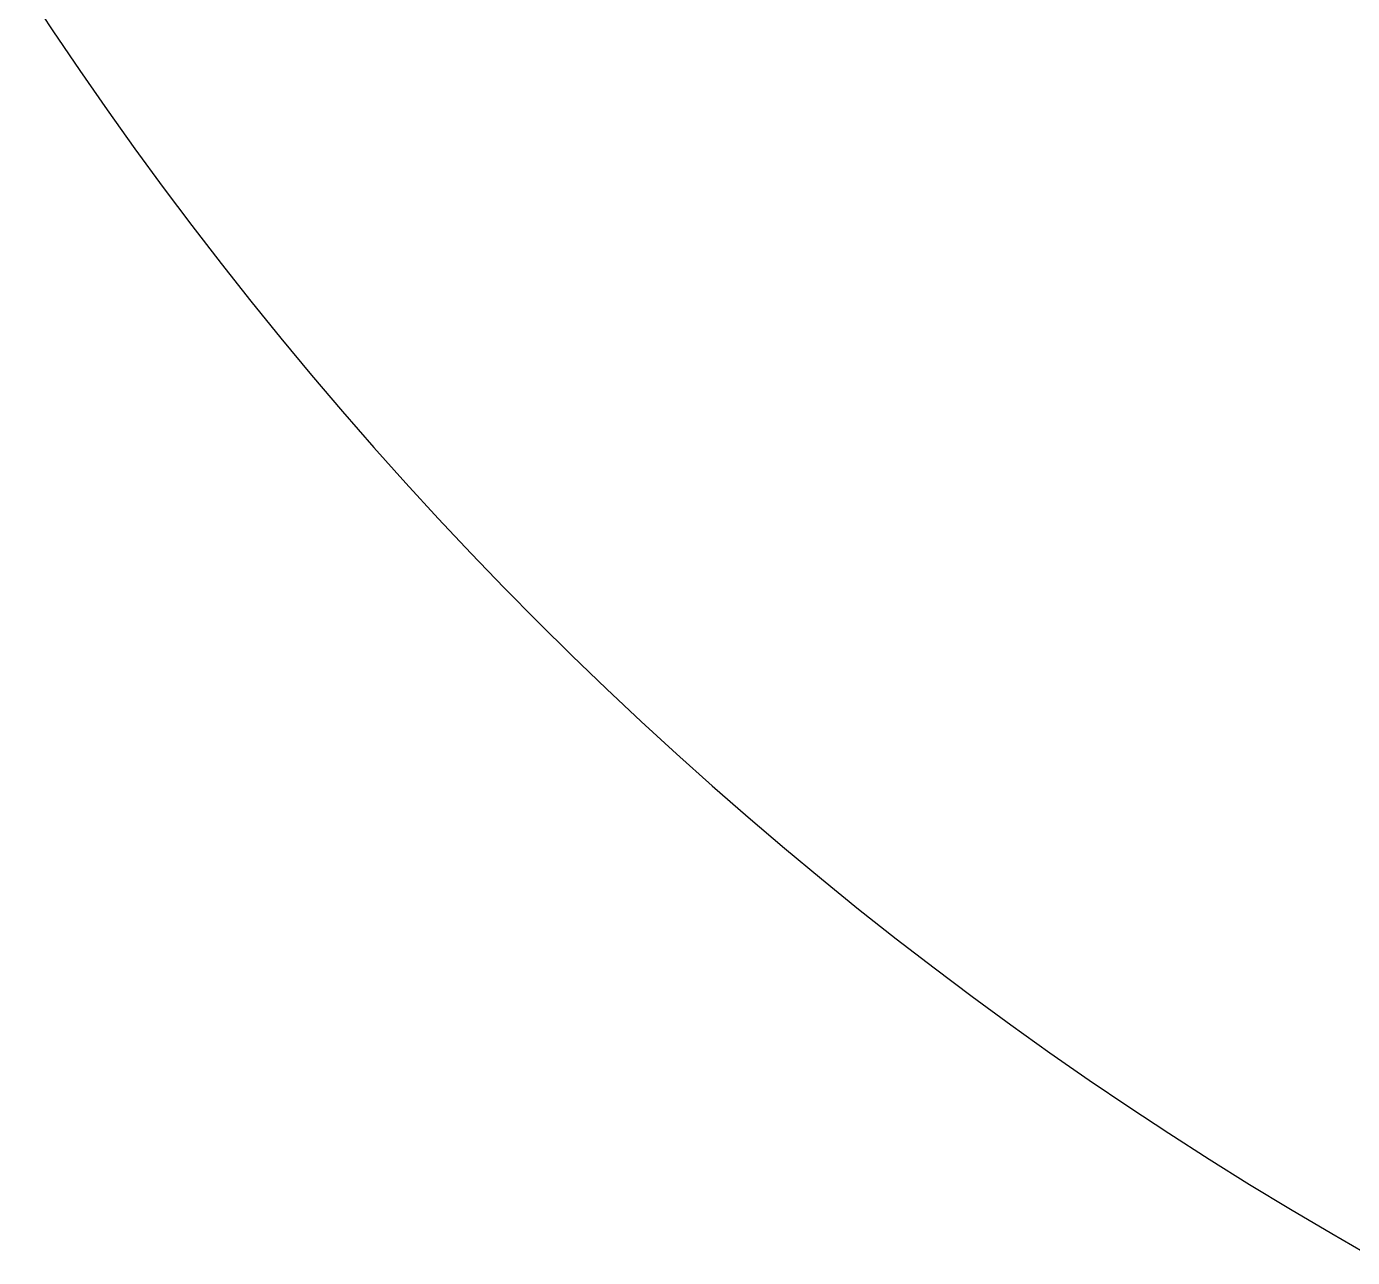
# Model space of a CAD drawing. Extents: x -21 to 129, y -39 to 111.
# Drawn here: x -8.87 to 16.63, y -29.26 to -5.58 of the extents above; entities that cross this region are included whole.
import ezdxf

# ---------------------------------------------------------------- set-up
doc = ezdxf.new("R2010")
doc.units = 0

msp = doc.modelspace()

# ---------------------------------------------------------------- linework, layer by layer
for p, q in [((-8.86685, -4.89937), (-8.36021, -5.66776)), ((-8.36021, -5.66776), (-7.84419, -6.42987)), ((-7.84419, -6.42987), (-7.31885, -7.18561)), ((-7.31885, -7.18561), (-6.78429, -7.93483)), ((-6.78429, -7.93483), (-6.24055, -8.67744)), ((-6.24055, -8.67744), (-5.68776, -9.41331)), ((-5.68776, -9.41331), (-5.12598, -10.1424)), ((-5.12598, -10.1424), (-4.55528, -10.8645)), ((-4.55528, -10.8645), (-3.97577, -11.5795)), ((-3.97577, -11.5795), (-3.38754, -12.2874)), ((-3.38754, -12.2874), (-2.79065, -12.988)), ((-2.79065, -12.988), (-2.18523, -13.6812)), ((-2.18523, -13.6812), (-1.57132, -14.3669)), ((-1.57132, -14.3669), (-0.94907, -15.0451)), ((-0.94907, -15.0451), (-0.31853, -15.7155)), ((-0.31853, -15.7155), (0.32017, -16.3782)), ((0.32017, -16.3782), (0.96698, -17.033)), ((0.96698, -17.033), (1.62178, -17.6798)), ((1.62178, -17.6798), (2.28445, -18.3185)), ((2.28445, -18.3185), (2.95491, -18.9491)), ((2.95491, -18.9491), (3.63307, -19.5713)), ((3.63307, -19.5713), (4.3188, -20.1852)), ((4.3188, -20.1852), (5.01202, -20.7906)), ((5.01202, -20.7906), (5.71263, -21.3875)), ((5.71263, -21.3875), (6.4205, -21.9758)), ((6.4205, -21.9758), (7.13553, -22.5553)), ((7.13553, -22.5553), (7.85762, -23.126)), ((7.85762, -23.126), (8.58667, -23.6878)), ((8.58667, -23.6878), (9.32254, -24.2406)), ((9.32254, -24.2406), (10.0652, -24.7843)), ((10.0652, -24.7843), (10.8144, -25.3188)), ((10.8144, -25.3188), (11.5701, -25.8442)), ((11.5701, -25.8442), (12.3322, -26.3602)), ((12.3322, -26.3602), (13.1006, -26.8669)), ((13.1006, -26.8669), (13.8752, -27.364)), ((13.8752, -27.364), (14.6558, -27.8516)), ((14.6558, -27.8516), (15.4423, -28.3296)), ((15.4423, -28.3296), (16.2346, -28.798)), ((16.2346, -28.798), (17.0326, -29.2565))]:
    msp.add_line(p, q)

doc.saveas('drawing.dxf')
